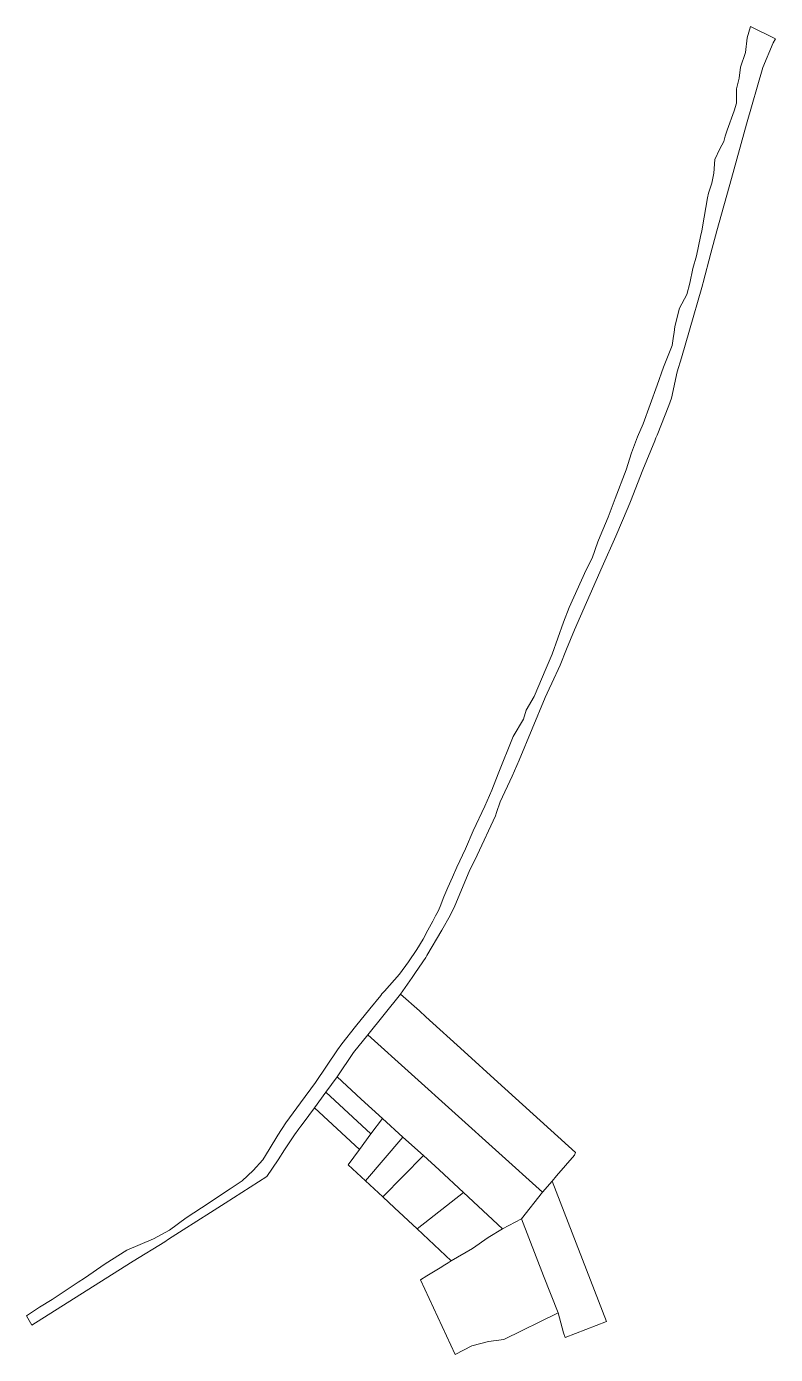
# Model space of a CAD drawing. Header units: metres. Extents: x 7514457 to 7515077, y 4693356 to 4694454.
import ezdxf

# ---------------------------------------------------------------- set-up
doc = ezdxf.new("R2010")
doc.units = ezdxf.units.M
doc.layers.add('Parc-Kojshi', color=251, linetype='Continuous', lineweight=0)
doc.layers.add('Parcela Baze', color=7, linetype='Continuous', lineweight=0)

msp = doc.modelspace()

# ---------------------------------------------------------------- linework, layer by layer
at = {"layer": 'Parc-Kojshi', "flags": 128}
for points in [[(7515047.641, 4694420.736), (7515051.851, 4694432.905), (7515053.184, 4694445.164), (7515055.948, 4694454.443), (7515076.522, 4694444.183), (7515074.622, 4694440.974), (7515066.081, 4694420.665), (7515052.549, 4694373.688), (7515040.057, 4694328.79), (7515028.106, 4694285.343), (7515023.085, 4694266.914), (7515016.773, 4694242.691), (7515016.514, 4694241.695), (7515015.724, 4694238.665), (7515005.423, 4694203.357), (7514998.752, 4694180.529), (7514995.272, 4694168.809), (7514990.451, 4694147.091), (7514988.242, 4694140.998), (7514978.521, 4694116.486), (7514977.588, 4694114.134), (7514976.64, 4694111.792), (7514966.896, 4694087.73), (7514956.478, 4694061.476), (7514954.52, 4694056.79), (7514944.513, 4694032.794), (7514933.116, 4694007.469), (7514910.234, 4693955.543), (7514903.682, 4693939.421), (7514898.343, 4693926.284), (7514891.474, 4693911.228), (7514889.33, 4693906.53), (7514886.062, 4693899.366), (7514875.23, 4693873.525), (7514864.38, 4693847.639), (7514858.739, 4693834.52), (7514848.658, 4693813.132), (7514845.804, 4693804.345), (7514844.868, 4693801.462), (7514829.566, 4693769.114), (7514823.086, 4693755.415), (7514811.235, 4693727.077), (7514807.301, 4693719.279), (7514800.51, 4693706.93), (7514788.001, 4693685.97), (7514787.1, 4693684.46), (7514778.632, 4693672.03), (7514775.798, 4693667.871), (7514766.343, 4693653.992), (7514739.159, 4693620.495), (7514727.311, 4693605.896), (7514713.82, 4693585.637), (7514704.434, 4693572.902), (7514695.048, 4693560.167), (7514685.669, 4693547.441), (7514683.878, 4693545.011), (7514682.095, 4693542.586), (7514678.468, 4693537.651), (7514670.32, 4693525.4), (7514664.94, 4693517.16), (7514655.647, 4693503.144), (7514648.797, 4693498.904), (7514621.198, 4693481.27), (7514609.043, 4693473.504), (7514586.364, 4693459.013), (7514574.364, 4693451.345), (7514571.225, 4693449.34), (7514544.924, 4693433.321), (7514500.863, 4693405.46), (7514461.052, 4693380.287), (7514456.772, 4693388.047), (7514460.985, 4693390.867), (7514467.483, 4693395.216), (7514478.004, 4693401.653), (7514499.59, 4693415.88), (7514504.604, 4693419.184), (7514521.954, 4693431.012), (7514539.784, 4693442.201), (7514561.815, 4693451.75), (7514575.045, 4693458.779), (7514588.775, 4693468.978), (7514601.536, 4693477.417), (7514625.236, 4693493.005), (7514635.107, 4693499.555), (7514644.277, 4693508.164), (7514652.397, 4693517.053), (7514657.574, 4693525.705), (7514664.608, 4693537.462), (7514671.478, 4693547.671), (7514683.529, 4693564.2), (7514695.91, 4693580.878), (7514714.031, 4693607.956), (7514717.561, 4693612.926), (7514729.13, 4693627.26), (7514740.952, 4693641.934), (7514749.902, 4693653.063), (7514750.921, 4693654.229), (7514752.895, 4693656.488), (7514765.283, 4693670.661), (7514772.844, 4693680.931), (7514779.774, 4693691.06), (7514784.907, 4693699.545), (7514788.927, 4693707.031), (7514792.933, 4693714.492), (7514795.325, 4693718.947), (7514797.414, 4693722.838), (7514798.968, 4693726.615), (7514802.218, 4693734.518), (7514805.446, 4693742.367), (7514809.356, 4693750.876), (7514812.796, 4693759.195), (7514820.127, 4693774.375), (7514826.338, 4693789.104), (7514835.978, 4693809.622), (7514841.809, 4693822.881), (7514846.959, 4693836.361), (7514859.58, 4693867.139), (7514868.031, 4693881.448), (7514870.311, 4693889.097), (7514876.802, 4693900.41), (7514886.81, 4693923.76), (7514891.803, 4693935.424), (7514901.254, 4693961.753), (7514905.944, 4693973.842), (7514919.766, 4694004.95), (7514924.756, 4694014.609), (7514929.476, 4694028.338), (7514931.429, 4694032.941), (7514938.097, 4694048.657), (7514943.838, 4694064.126), (7514952.939, 4694087.715), (7514957.289, 4694101.884), (7514962.4, 4694115.003), (7514967.14, 4694125.762), (7514978.591, 4694157.831), (7514983.992, 4694172.72), (7514991.072, 4694190.529), (7514992.203, 4694198.404), (7514992.644, 4694201.476), (7514993.333, 4694206.278), (7514997.254, 4694221.557), (7515003.074, 4694232.706), (7515005.624, 4694242.316), (7515008.165, 4694254.235), (7515011.165, 4694264.924), (7515014.589, 4694280.761), (7515015.586, 4694285.373), (7515017.593, 4694296.687), (7515020.422, 4694312.638), (7515021.137, 4694316.672), (7515023.877, 4694324.901), (7515025.408, 4694333.301), (7515026.428, 4694344.53), (7515030.618, 4694353.38), (7515033.709, 4694359.309), (7515035.014, 4694363.895), (7515035.711, 4694366.346), (7515036.572, 4694368.717), (7515042.44, 4694384.868), (7515044.38, 4694390.997), (7515044.22, 4694402.877), (7515046.421, 4694411.696), (7515047.641, 4694420.736)], [(7514846.89, 4693581.242), (7514911.038, 4693522.982), (7514910.25, 4693520.875), (7514895.331, 4693503.713), (7514891.621, 4693499.445), (7514883.608, 4693490.227), (7514739.159, 4693620.495), (7514766.343, 4693653.992), (7514781.912, 4693640.212), (7514787.292, 4693635.422), (7514819.018, 4693606.652), (7514846.89, 4693581.242)], [(7514732.382, 4693525.687), (7514695.048, 4693560.167), (7514704.434, 4693572.902), (7514741.798, 4693538.439), (7514732.382, 4693525.687)], [(7514785.151, 4693520.584), (7514751.505, 4693486.555), (7514737.23, 4693499.737), (7514768.282, 4693535.879), (7514785.151, 4693520.584)], [(7514818.276, 4693490.12), (7514779.916, 4693460.043), (7514761.39, 4693477.427), (7514751.505, 4693486.555), (7514785.151, 4693520.584), (7514798.307, 4693508.657), (7514818.276, 4693490.12)], [(7514901.073, 4693373.989), (7514896.683, 4693390.479), (7514884.464, 4693421.058), (7514866.426, 4693468.366), (7514883.608, 4693490.227), (7514891.621, 4693499.445), (7514936.631, 4693383.197), (7514902.601, 4693370.038), (7514901.073, 4693373.989)], [(7514808.255, 4693433.452), (7514779.916, 4693460.043), (7514818.276, 4693490.12), (7514850.726, 4693459.997), (7514838.885, 4693452.858), (7514825.725, 4693443.679), (7514808.255, 4693433.452)], [(7514896.683, 4693390.479), (7514851.832, 4693368.412), (7514839.022, 4693366.662), (7514825.142, 4693363.163), (7514811.462, 4693356.074), (7514782.654, 4693417.752), (7514788.12, 4693421.11), (7514799.034, 4693427.781), (7514802.927, 4693430.223), (7514805.555, 4693431.871), (7514808.255, 4693433.452), (7514825.725, 4693443.679), (7514838.885, 4693452.858), (7514850.726, 4693459.997), (7514866.426, 4693468.366), (7514884.464, 4693421.058), (7514896.683, 4693390.479)]]:
    msp.add_lwpolyline(points, dxfattribs=at)
at = {"layer": 'Parcela Baze', "flags": 128}
for points in [[(7514739.159, 4693620.495), (7514883.608, 4693490.227), (7514866.426, 4693468.366), (7514850.726, 4693459.997), (7514818.276, 4693490.12), (7514798.307, 4693508.657), (7514785.151, 4693520.584), (7514768.282, 4693535.879), (7514751.285, 4693551.29), (7514733.729, 4693567.207), (7514713.82, 4693585.637), (7514727.311, 4693605.896), (7514739.159, 4693620.495)], [(7514741.798, 4693538.439), (7514704.434, 4693572.902), (7514713.82, 4693585.637), (7514733.729, 4693567.207), (7514751.285, 4693551.29), (7514741.798, 4693538.439)], [(7514768.282, 4693535.879), (7514737.23, 4693499.737), (7514722.956, 4693512.919), (7514732.382, 4693525.687), (7514741.798, 4693538.439), (7514751.285, 4693551.29), (7514768.282, 4693535.879)]]:
    msp.add_lwpolyline(points, dxfattribs=at)

doc.saveas('drawing.dxf')
